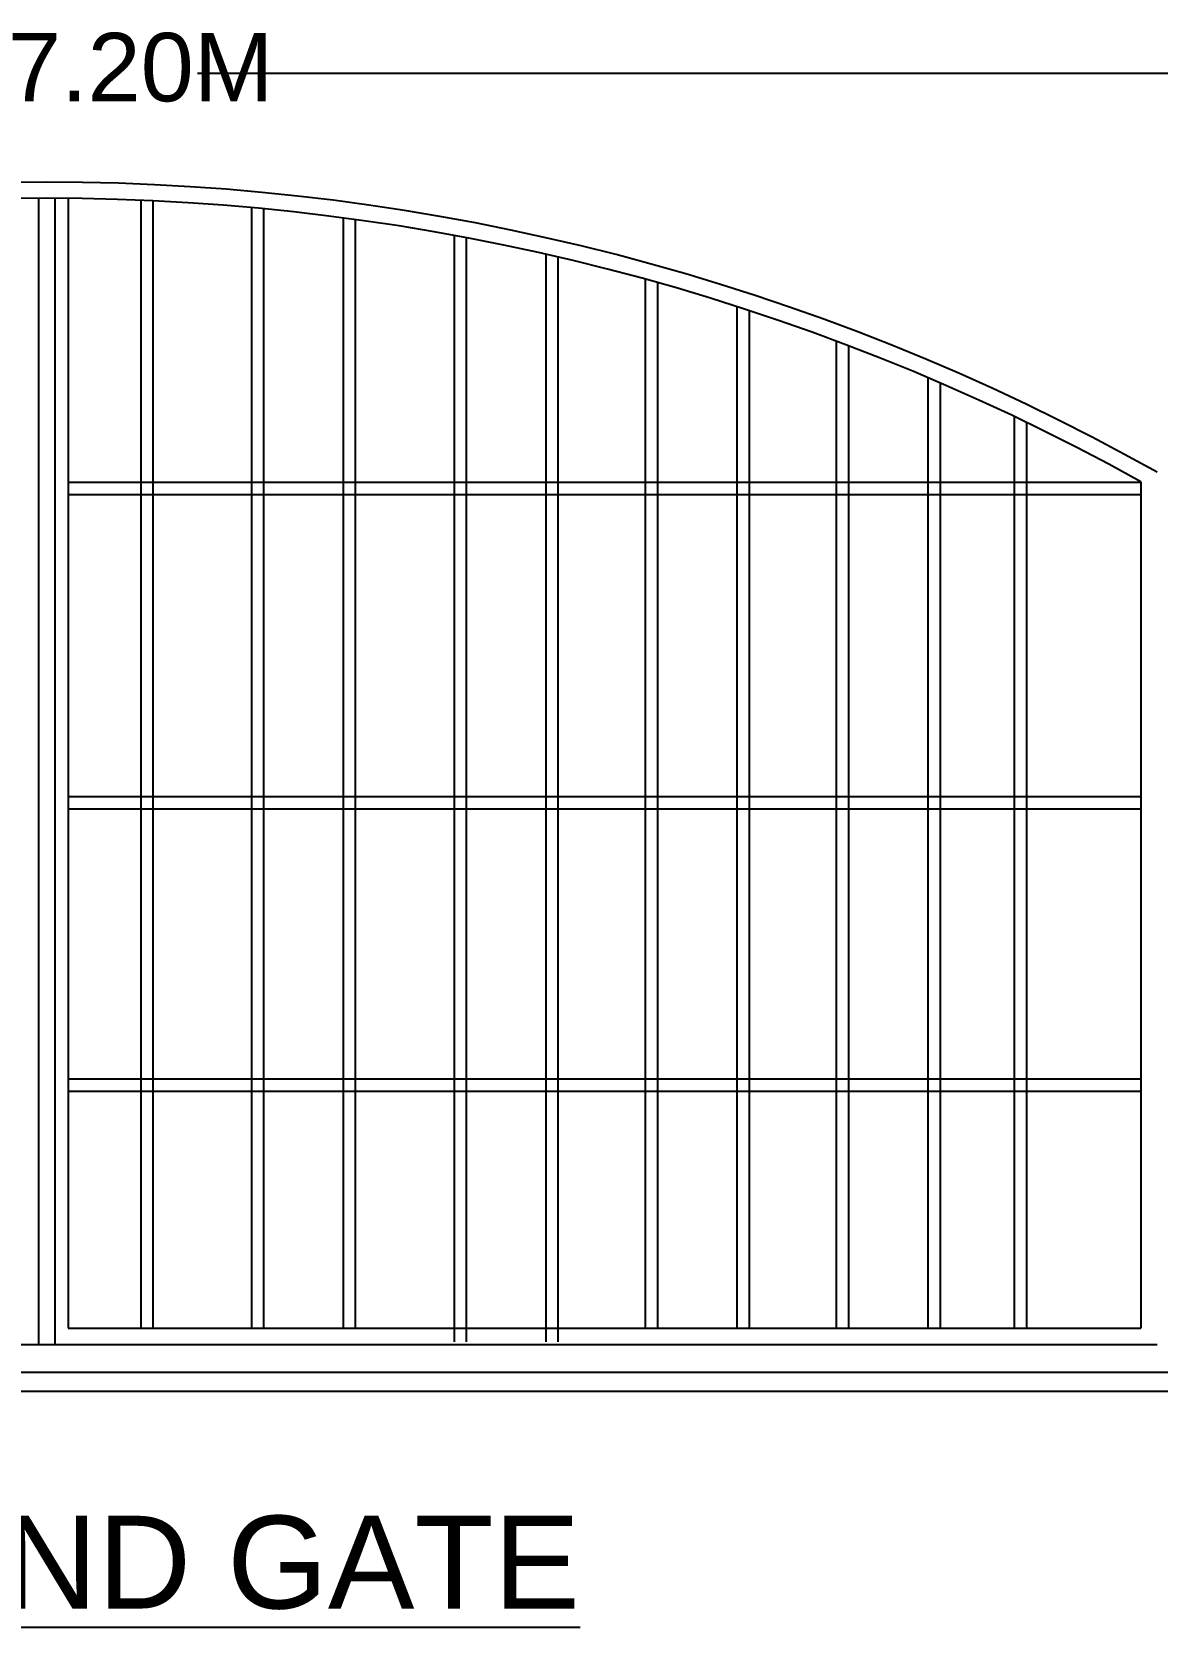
# Model space of a CAD drawing. Header units: metres. Extents: x 9178 to 9474, y -3543 to -3474.
# Drawn here: x 9357.988 to 9360.898, y -3491.483 to -3487.357 of the extents above; entities that cross this region are included whole.
import ezdxf

# ---------------------------------------------------------------- set-up
doc = ezdxf.new("R2010")
doc.units = ezdxf.units.M
doc.header["$MEASUREMENT"] = 0
doc.styles.add('ld', font='arial.ttf')
doc.styles.get("Standard").update_dxf_attribs({"font": 'arial.ttf'})

msp = doc.modelspace()

# ---------------------------------------------------------------- linework, layer by layer
at = {"lineweight": 25, "ltscale": 60}
msp.add_line((9361.11287, -3487.46463), (9358.41628, -3487.46463), dxfattribs=at)
at = {"lineweight": 25, "ltscale": 72}
for p, q in [((9358.00526, -3487.78731), (9358.00526, -3490.75167)), ((9358.04756, -3487.78731), (9358.04756, -3490.75167)), ((9358.0821, -3487.78731), (9358.0821, -3490.7099)), ((9358.26972, -3487.79239), (9358.26972, -3490.7099)), ((9358.30104, -3487.79378), (9358.30104, -3490.7099)), ((9358.5557, -3487.81138), (9358.5557, -3490.7099)), ((9358.58703, -3487.81433), (9358.58703, -3490.7099)), ((9358.79286, -3487.8379), (9358.79286, -3490.7099)), ((9358.82418, -3487.84214), (9358.82418, -3490.7099)), ((9359.08001, -3487.88329), (9359.08001, -3490.74447)), ((9359.11133, -3487.88913), (9359.11133, -3490.74447)), ((9359.31716, -3487.93197), (9359.31716, -3490.74447)), ((9359.34849, -3487.93917), (9359.34849, -3490.74447)), ((9359.57445, -3487.99656), (9359.57445, -3490.7099)), ((9359.60577, -3488.00528), (9359.60577, -3490.7099)), ((9359.8116, -3488.06731), (9359.8116, -3490.7099)), ((9359.84293, -3488.07748), (9359.84293, -3490.7099)), ((9360.0685, -3488.15659), (9360.0685, -3490.7099)), ((9360.09983, -3488.16841), (9360.09983, -3490.7099)), ((9360.30566, -3488.25124), (9360.30566, -3490.7099)), ((9360.33698, -3488.26465), (9360.33698, -3490.7099)), ((9360.52887, -3488.35161), (9360.52887, -3490.7099)), ((9360.56019, -3488.36661), (9360.56019, -3490.7099)), ((9360.85666, -3488.5227), (9358.0821, -3488.5227)), ((9360.85666, -3488.52026), (9360.85666, -3490.7099)), ((9360.85666, -3488.55423), (9358.0821, -3488.55423)), ((9360.85666, -3489.33554), (9358.0821, -3489.33554)), ((9360.85666, -3489.36706), (9358.0821, -3489.36706)), ((9360.85666, -3490.06576), (9358.0821, -3490.06576)), ((9360.85666, -3490.09728), (9358.0821, -3490.09728)), ((9358.0821, -3490.7099), (9360.85666, -3490.7099)), ((9355.15441, -3490.75167), (9360.89842, -3490.75167)), ((9355.04215, -3490.82368), (9361.01067, -3490.82368)), ((9353.10854, -3490.8721), (9362.94428, -3490.8721))]:
    msp.add_line(p, q, dxfattribs=at)
for radius, start, end in [(5.87267, 60.722059, 119.277941), (5.8309, 60.962182, 119.037818)]:
    msp.add_arc((9358.02641, -3493.61821), radius, start, end, dxfattribs=at)

# ---------------------------------------------------------------- texts
at = {"lineweight": 25, "style": 'ld'}
msp.add_text('7.20M', height=0.176874, dxfattribs=at).set_placement((9357.92597, -3487.53647))
at = {"color": 3}
msp.add_text('%%UCOMPOUND GATE', height=0.24, dxfattribs=at).set_placement((9356.40711, -3491.43463))

doc.saveas('drawing.dxf')
